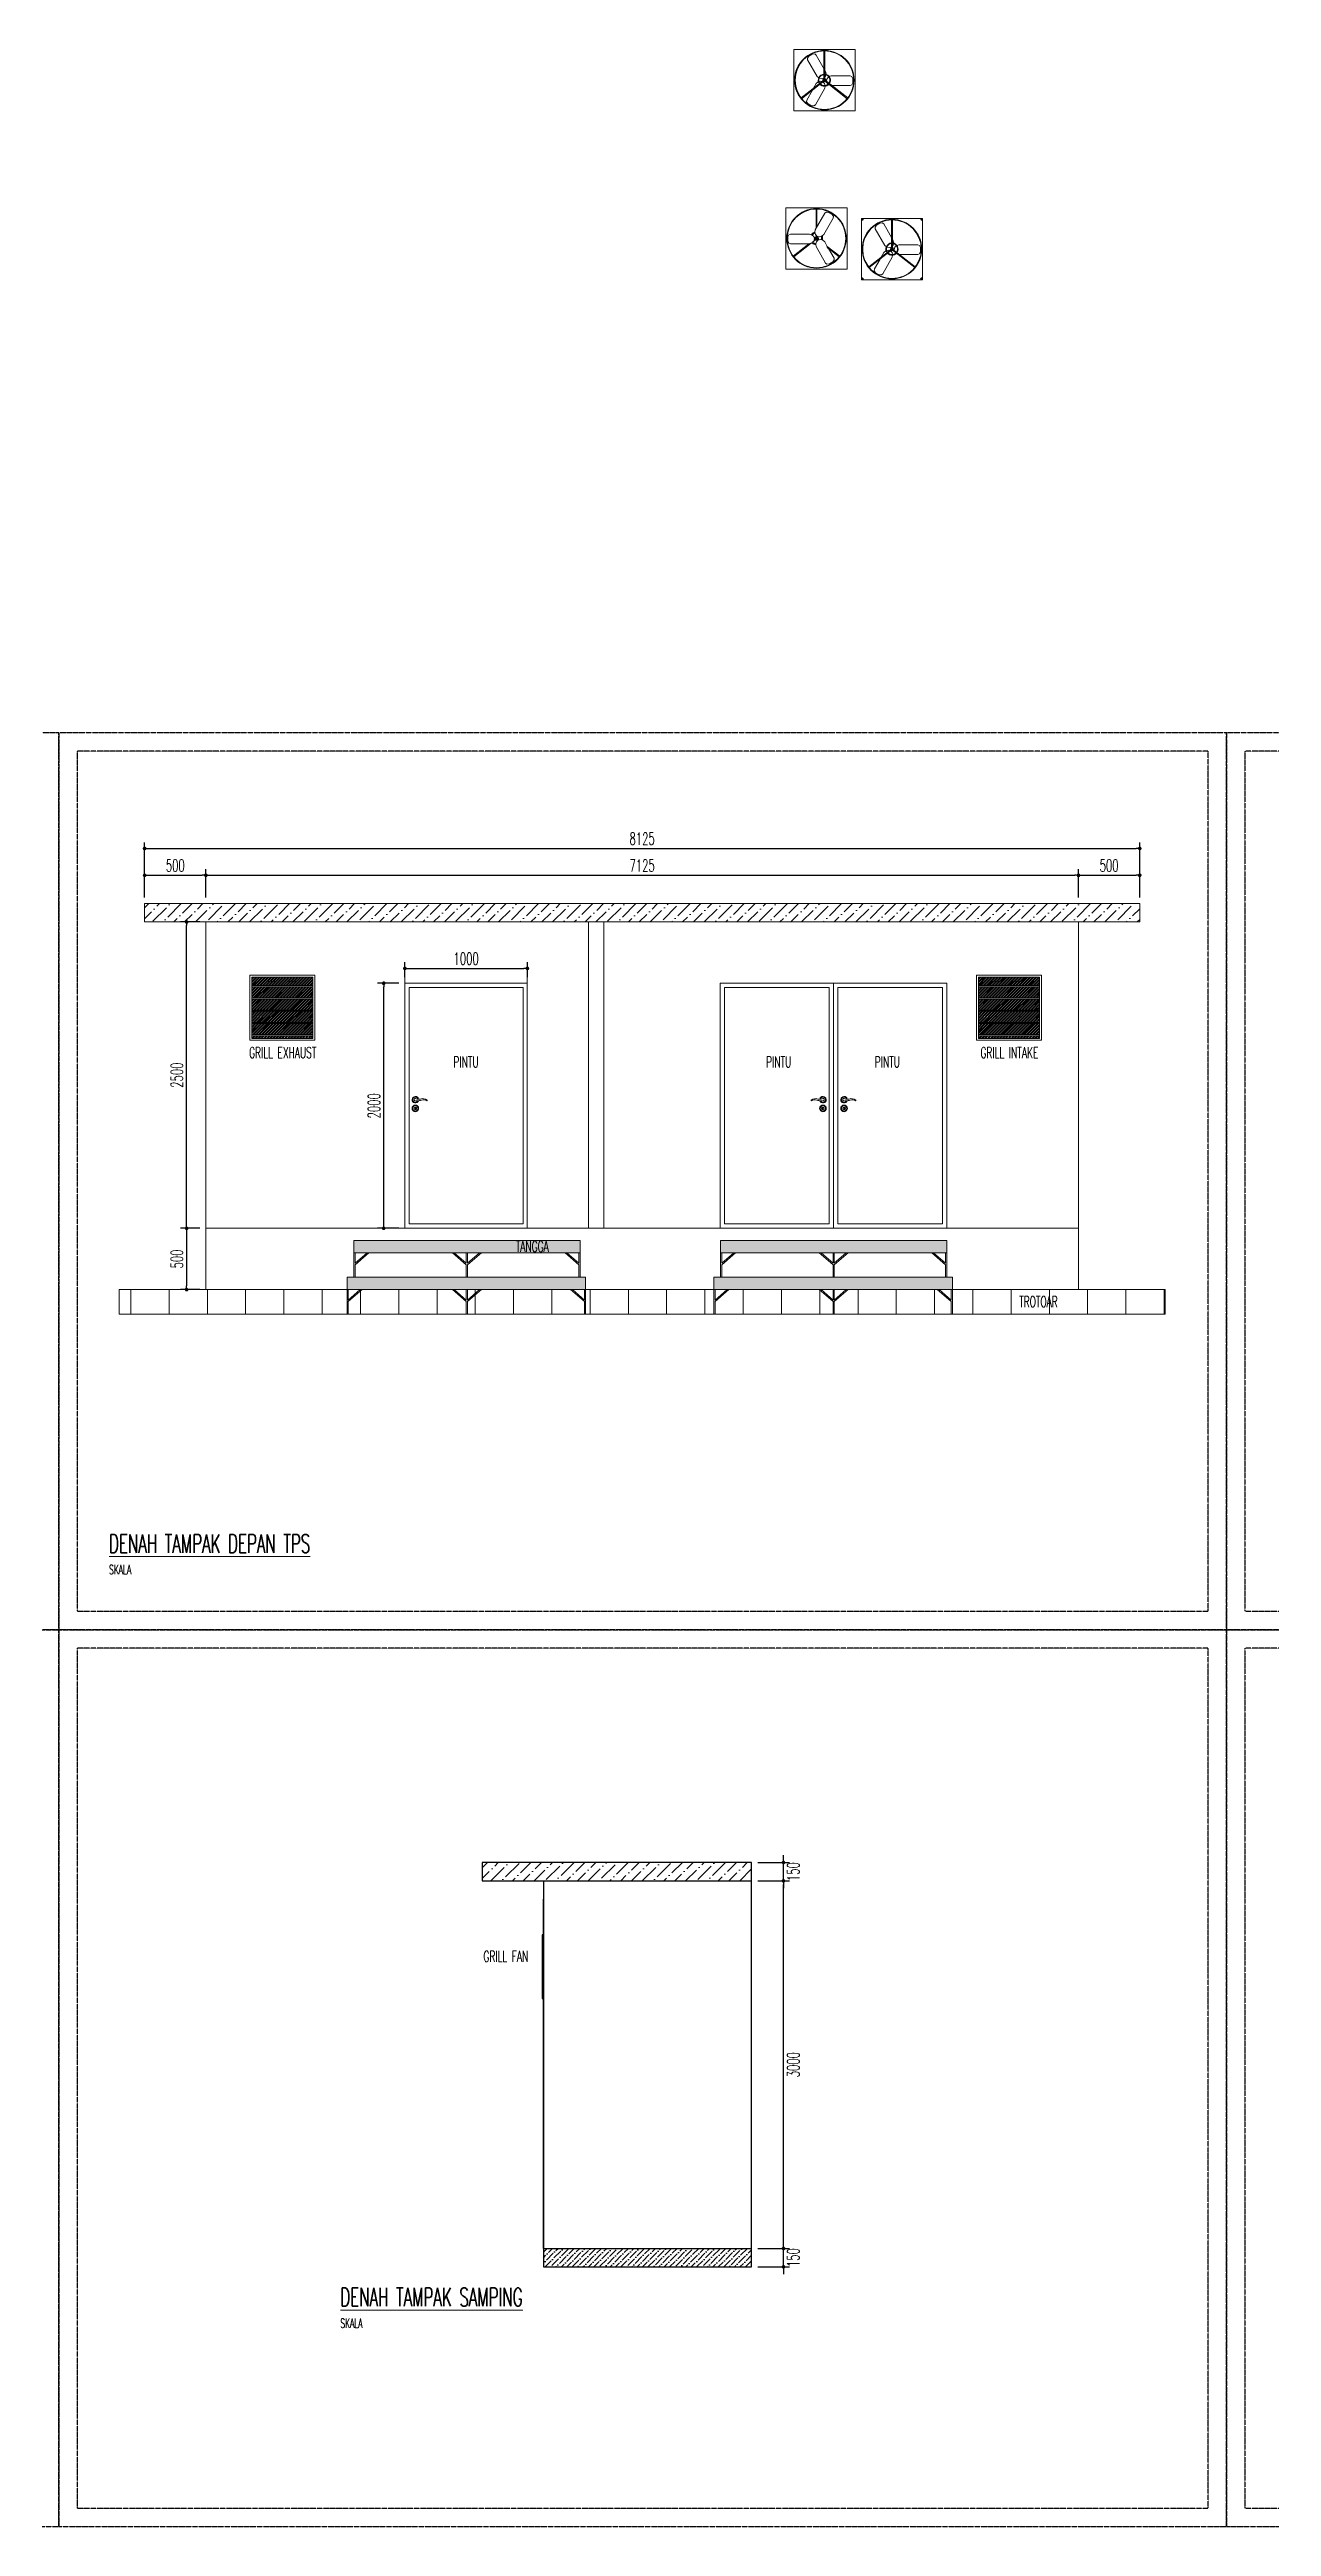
# Model space of a CAD drawing. Header units: millimetres. Extents: x -3140 to 122882, y -13467 to 35950.
# Drawn here: x 66973 to 76951, y 15735 to 35950 of the extents above; entities that cross this region are included whole.
import ezdxf

# ---------------------------------------------------------------- set-up
doc = ezdxf.new("R2010")
doc.units = ezdxf.units.MM
doc.header["$MEASUREMENT"] = 0
doc.linetypes.add('DASHDOT', pattern=[1, 0.5, -0.25, 0, -0.25])
for name, color, linetype, lineweight in [('C NOTASI', 3, 'Continuous', 5), ('inst ME', 7, 'Continuous', 13), ('J', 1, 'Continuous', 13)]:
    doc.layers.add(name, color=color, linetype=linetype, lineweight=lineweight)
doc.styles.add('300', font='rs.shx', dxfattribs={"width": 0.6, "height": 100})
doc.dimstyles.new('300', dxfattribs={"dimtxt": 50, "dimasz": 30, "dimexe": 50, "dimexo": 50, "dimgap": 30, "dimtad": 2, "dimdec": 0, "dimzin": 0, "dimtxsty": '300', "dimblk": 'DOT', "dimcen": 0.2, "dimclrd": 1, "dimclre": 1, "dimclrt": 3, "dimadec": 0, "dimazin": 0, "dimtfac": 1, "dimtdec": 0, "dimtix": 1, "dimtmove": 0, "dimatfit": 3, "dimfxl": 1, "dimtolj": 1, "dimtzin": 0, "dimarcsym": 0})
pattern_1 = [(45, (65762.111, -52945.079), (-12.0529565, 12.0529565), []), (45, (65770.146, -52945.079), (-12.0529565, 12.0529565), [])]
pattern_2 = [(45, (59829.175, -52945.079), (-12.0529565, 12.0529565), []), (45, (59837.21, -52945.079), (-12.0529565, 12.0529565), [])]

# ---------------------------------------------------------------- blocks, each defined once
blk = doc.blocks.new('Handle-01')
for centre, radius, start, end in [((-67, -55), 64.6, 70.65, 128.4783), ((-31, 66), 62.1, 256.7903, 291.8405), ((0, 0), 30, 198.0295, 169.9627), ((0, 0), 24, 204.5428, 168.2661), ((0, 0), 12, 259.2556, 132.4302), ((-105, -7), 3.6, 119.1006, 286.7307), ((-70, -64), 62.5, 75.7735, 122.6095), ((-12, 119), 130, 250.5926, 267.9682), ((63, 665), 680, 263.3155, 264.7224)]:
    blk.add_arc(centre, radius, start, end)
blk = doc.blocks.new('_Dot')
at = {"color": 0, "lineweight": -2}
blk.add_line((-0.5, 0), (-1, 0), dxfattribs=at)
at = {"color": 0, "const_width": 0.5}
blk.add_lwpolyline([(-0.25, 0, 1), (0.25, 0, 1)], format="xyb", close=True, dxfattribs=at)
blk = doc.blocks.new('*D66')
at = {"color": 1, "lineweight": -2, "transparency": 16777216}
for p, q in [((69875, 28380), (69875, 28501)), ((69905, 28451), (70845, 28451)), ((70875, 28380), (70875, 28501))]:
    blk.add_line(p, q, dxfattribs=at)
at = {"layer": 'Defpoints', "color": 0, "transparency": 16777216}
for p in [(69875, 28330), (70875, 28451), (70875, 28330)]:
    blk.add_point(p, dxfattribs=at)
at = {"color": 1, "lineweight": -2, "transparency": 16777216, "xscale": 30, "yscale": 30, "zscale": 30, "rotation": 180}
blk.add_blockref('_Dot', (69875, 28451), dxfattribs=at)
at = {"color": 1, "lineweight": -2, "transparency": 16777216, "xscale": 30, "yscale": 30, "zscale": 30}
blk.add_blockref('_Dot', (70875, 28451), dxfattribs=at)
at = {"color": 3, "transparency": 16777216, "insert": (70375, 28531), "char_height": 100, "attachment_point": 5, "style": '300'}
blk.add_mtext('\\A1;1000', dxfattribs=at)
blk = doc.blocks.new('*D67')
at = {"color": 1, "lineweight": -2, "transparency": 16777216}
for p, q in [((69825, 28330), (69652, 28330)), ((69702, 26360), (69702, 28300)), ((69825, 26330), (69652, 26330))]:
    blk.add_line(p, q, dxfattribs=at)
at = {"layer": 'Defpoints', "color": 0, "transparency": 16777216}
for p in [(69702, 28330), (69875, 28330), (69875, 26330)]:
    blk.add_point(p, dxfattribs=at)
at = {"color": 1, "lineweight": -2, "transparency": 16777216, "xscale": 30, "yscale": 30, "zscale": 30}
for p, rotation in [((69702, 28330), 90), ((69702, 26330), 270)]:
    blk.add_blockref('_Dot', p, dxfattribs=dict(at, rotation=rotation))
at = {"color": 3, "transparency": 16777216, "insert": (69622, 27330), "char_height": 100, "attachment_point": 5, "rotation": 90, "style": '300'}
blk.add_mtext('\\A1;2000', dxfattribs=at)
blk = doc.blocks.new('*D61')
at = {"color": 1, "lineweight": -2, "transparency": 16777216}
for p, q in [((68200, 26330), (68043, 26330)), ((68093, 26300), (68093, 25860)), ((68200, 25830), (68043, 25830))]:
    blk.add_line(p, q, dxfattribs=at)
at = {"layer": 'Defpoints', "color": 0, "transparency": 16777216}
for p in [(68250, 26330), (68093, 25830), (68250, 25830)]:
    blk.add_point(p, dxfattribs=at)
at = {"color": 1, "lineweight": -2, "transparency": 16777216, "xscale": 30, "yscale": 30, "zscale": 30}
for p, rotation in [((68093, 26330), 90), ((68093, 25830), 270)]:
    blk.add_blockref('_Dot', p, dxfattribs=dict(at, rotation=rotation))
at = {"color": 3, "transparency": 16777216, "insert": (68013, 26080), "char_height": 100, "attachment_point": 5, "rotation": 90, "style": '300'}
blk.add_mtext('\\A1;500', dxfattribs=at)
blk = doc.blocks.new('*D62')
at = {"color": 1, "lineweight": -2, "transparency": 16777216}
for p, q in [((68200, 28830), (68043, 28830)), ((68093, 26360), (68093, 28800)), ((68200, 26330), (68043, 26330))]:
    blk.add_line(p, q, dxfattribs=at)
at = {"layer": 'Defpoints', "color": 0, "transparency": 16777216}
for p in [(68093, 28830), (68250, 28830), (68250, 26330)]:
    blk.add_point(p, dxfattribs=at)
at = {"color": 1, "lineweight": -2, "transparency": 16777216, "xscale": 30, "yscale": 30, "zscale": 30}
for p, rotation in [((68093, 28830), 90), ((68093, 26330), 270)]:
    blk.add_blockref('_Dot', p, dxfattribs=dict(at, rotation=rotation))
at = {"color": 3, "transparency": 16777216, "insert": (68013, 27580), "char_height": 100, "attachment_point": 5, "rotation": 90, "style": '300'}
blk.add_mtext('\\A1;2500', dxfattribs=at)
blk = doc.blocks.new('*D117')
at = {"color": 1, "lineweight": -2, "transparency": 16777216}
for p, q in [((72756, 21004), (73016, 21004)), ((72966, 18034), (72966, 20974)), ((72756, 18004), (73016, 18004))]:
    blk.add_line(p, q, dxfattribs=at)
at = {"layer": 'Defpoints', "color": 0, "transparency": 16777216}
for p in [(72706, 21004), (72966, 21004), (72706, 18004)]:
    blk.add_point(p, dxfattribs=at)
at = {"color": 1, "lineweight": -2, "transparency": 16777216, "xscale": 30, "yscale": 30, "zscale": 30}
for p, rotation in [((72966, 21004), 90), ((72966, 18004), 270)]:
    blk.add_blockref('_Dot', p, dxfattribs=dict(at, rotation=rotation))
at = {"color": 3, "transparency": 16777216, "insert": (73046, 19504), "char_height": 100, "attachment_point": 5, "rotation": 90, "style": '300'}
blk.add_mtext('\\A1;3000', dxfattribs=at)
blk = doc.blocks.new('*D115')
at = {"color": 1, "lineweight": -2, "transparency": 16777216}
for p, q in [((72756, 21154), (73016, 21154)), ((72966, 21184), (72966, 21214)), ((72966, 21004), (72966, 21154)), ((72756, 21004), (73016, 21004)), ((72966, 20974), (72966, 20944))]:
    blk.add_line(p, q, dxfattribs=at)
at = {"layer": 'Defpoints', "color": 0, "transparency": 16777216}
for p in [(72706, 21154), (72966, 21154), (72706, 21004)]:
    blk.add_point(p, dxfattribs=at)
at = {"color": 1, "lineweight": -2, "transparency": 16777216, "xscale": 30, "yscale": 30, "zscale": 30}
for p, rotation in [((72966, 21154), 270), ((72966, 21004), 90)]:
    blk.add_blockref('_Dot', p, dxfattribs=dict(at, rotation=rotation))
at = {"color": 3, "transparency": 16777216, "insert": (73046, 21079), "char_height": 100, "attachment_point": 5, "rotation": 90, "style": '300'}
blk.add_mtext('\\A1;150', dxfattribs=at)
blk = doc.blocks.new('*D118')
at = {"color": 1, "lineweight": -2, "transparency": 16777216}
for p, q in [((72756, 18004), (73016, 18004)), ((72966, 18034), (72966, 18064)), ((72966, 17854), (72966, 18004)), ((72756, 17854), (73016, 17854)), ((72966, 17824), (72966, 17794))]:
    blk.add_line(p, q, dxfattribs=at)
at = {"layer": 'Defpoints', "color": 0, "transparency": 16777216}
for p in [(72706, 18004), (72966, 18004), (72706, 17854)]:
    blk.add_point(p, dxfattribs=at)
at = {"color": 1, "lineweight": -2, "transparency": 16777216, "xscale": 30, "yscale": 30, "zscale": 30}
for p, rotation in [((72966, 18004), 270), ((72966, 17854), 90)]:
    blk.add_blockref('_Dot', p, dxfattribs=dict(at, rotation=rotation))
at = {"color": 3, "transparency": 16777216, "insert": (73046, 17929), "char_height": 100, "attachment_point": 5, "rotation": 90, "style": '300'}
blk.add_mtext('\\A1;150', dxfattribs=at)
blk = doc.blocks.new('_ArchTick')
at = {"color": 0, "linetype": 'ByBlock', "const_width": 0.15}
blk.add_lwpolyline([(-0.5, -0.5), (0.5, 0.5)], dxfattribs=at)
blk = doc.blocks.new('*D132')
at = {"color": 1, "lineweight": -2, "transparency": 16777216}
for p, q in [((67750, 29030), (67750, 29480)), ((67780, 29430), (75845, 29430)), ((75875, 29030), (75875, 29480))]:
    blk.add_line(p, q, dxfattribs=at)
at = {"layer": 'Defpoints', "color": 0, "transparency": 16777216}
for p in [(75875, 29430), (67750, 28980), (75875, 28980), (117251, 28229), (116251, 28030), (117251, 28030)]:
    blk.add_point(p, dxfattribs=at)
at = {"layer": 'inst ME', "color": 1, "lineweight": -2, "transparency": 16777216}
for p, q in [((116251, 28080), (116251, 28279)), ((116251, 28229), (117251, 28229)), ((117251, 28080), (117251, 28279))]:
    blk.add_line(p, q, dxfattribs=at)
at = {"color": 1, "lineweight": -2, "transparency": 16777216, "xscale": 30, "yscale": 30, "zscale": 30, "rotation": 180}
blk.add_blockref('_Dot', (67750, 29430), dxfattribs=at)
at = {"color": 1, "lineweight": -2, "transparency": 16777216, "xscale": 30, "yscale": 30, "zscale": 30}
blk.add_blockref('_Dot', (75875, 29430), dxfattribs=at)
at = {"layer": 'inst ME', "color": 1, "lineweight": -2, "transparency": 16777216, "xscale": 60, "yscale": 60, "zscale": 60, "rotation": 180}
blk.add_blockref('_ArchTick', (116251, 28229), dxfattribs=at)
at = {"layer": 'inst ME', "color": 1, "lineweight": -2, "transparency": 16777216, "xscale": 60, "yscale": 60, "zscale": 60}
blk.add_blockref('_ArchTick', (117251, 28229), dxfattribs=at)
at = {"color": 3, "transparency": 16777216, "insert": (71812, 29510), "char_height": 100, "attachment_point": 5, "style": '300'}
blk.add_mtext('\\A1;8125', dxfattribs=at)
at = {"layer": 'inst ME', "color": 3, "transparency": 16777216, "insert": (116751, 28329), "char_height": 100, "attachment_point": 5, "style": '300'}
blk.add_mtext('\\A1;1000', dxfattribs=at)
blk = doc.blocks.new('*D133')
at = {"color": 1, "lineweight": -2, "transparency": 16777216}
for p, q in [((67750, 29030), (67750, 29261)), ((67780, 29211), (68220, 29211)), ((68250, 29030), (68250, 29261))]:
    blk.add_line(p, q, dxfattribs=at)
at = {"layer": 'Defpoints', "color": 0, "transparency": 16777216}
for p in [(68250, 29211), (67750, 28980), (68250, 28980), (114451, 28229), (114451, 28030), (115651, 28030)]:
    blk.add_point(p, dxfattribs=at)
at = {"layer": 'inst ME', "color": 1, "lineweight": -2, "transparency": 16777216}
for p, q in [((114451, 28080), (114451, 28279)), ((115651, 28229), (114451, 28229)), ((115651, 28080), (115651, 28279))]:
    blk.add_line(p, q, dxfattribs=at)
at = {"color": 1, "lineweight": -2, "transparency": 16777216, "xscale": 30, "yscale": 30, "zscale": 30, "rotation": 180}
blk.add_blockref('_Dot', (67750, 29211), dxfattribs=at)
at = {"color": 1, "lineweight": -2, "transparency": 16777216, "xscale": 30, "yscale": 30, "zscale": 30}
blk.add_blockref('_Dot', (68250, 29211), dxfattribs=at)
at = {"layer": 'inst ME', "color": 1, "lineweight": -2, "transparency": 16777216, "xscale": 60, "yscale": 60, "zscale": 60, "rotation": 180}
blk.add_blockref('_ArchTick', (114451, 28229), dxfattribs=at)
at = {"layer": 'inst ME', "color": 1, "lineweight": -2, "transparency": 16777216, "xscale": 60, "yscale": 60, "zscale": 60}
blk.add_blockref('_ArchTick', (115651, 28229), dxfattribs=at)
at = {"color": 3, "transparency": 16777216, "insert": (68000, 29291), "char_height": 100, "attachment_point": 5, "style": '300'}
blk.add_mtext('\\A1;500', dxfattribs=at)
at = {"layer": 'inst ME', "color": 3, "transparency": 16777216, "insert": (115051, 28329), "char_height": 100, "attachment_point": 5, "style": '300'}
blk.add_mtext('\\A1;1200', dxfattribs=at)
blk = doc.blocks.new('*D134')
at = {"color": 1, "lineweight": -2, "transparency": 16777216}
for p, q in [((68250, 29030), (68250, 29261)), ((68280, 29211), (75345, 29211)), ((75375, 29030), (75375, 29261)), ((113326, 28030), (112710, 28030)), ((112760, 28000), (112760, 26610)), ((113326, 26580), (112710, 26580))]:
    blk.add_line(p, q, dxfattribs=at)
at = {"layer": 'Defpoints', "color": 0, "transparency": 16777216}
for p in [(75375, 29211), (68250, 28980), (75375, 28980), (113376, 28030), (112760, 26580), (113376, 26580)]:
    blk.add_point(p, dxfattribs=at)
at = {"color": 1, "lineweight": -2, "transparency": 16777216, "xscale": 30, "yscale": 30, "zscale": 30}
for p, rotation in [((68250, 29211), 180), ((112760, 28030), 90), ((112760, 26580), 270)]:
    blk.add_blockref('_Dot', p, dxfattribs=dict(at, rotation=rotation))
blk.add_blockref('_Dot', (75375, 29211), dxfattribs=at)
at = {"color": 3, "transparency": 16777216, "insert": (71812, 29291), "char_height": 100, "attachment_point": 5, "style": '300'}
blk.add_mtext('\\A1;7125', dxfattribs=at)
at = {"color": 3, "transparency": 16777216, "insert": (112680, 27305), "char_height": 100, "attachment_point": 5, "rotation": 90, "style": '300'}
blk.add_mtext('\\A1;1450', dxfattribs=at)
blk = doc.blocks.new('*D135')
at = {"color": 1, "lineweight": -2, "transparency": 16777216}
for p, q in [((75375, 29030), (75375, 29261)), ((75405, 29211), (75845, 29211)), ((75875, 29030), (75875, 29261)), ((110376, 28205), (110376, 28296)), ((110406, 28246), (111346, 28246)), ((111376, 28205), (111376, 28296))]:
    blk.add_line(p, q, dxfattribs=at)
at = {"layer": 'Defpoints', "color": 0, "transparency": 16777216}
for p in [(75875, 29211), (75375, 28980), (75875, 28980), (110376, 28155), (111376, 28246), (111376, 28155)]:
    blk.add_point(p, dxfattribs=at)
at = {"color": 1, "lineweight": -2, "transparency": 16777216, "xscale": 30, "yscale": 30, "zscale": 30, "rotation": 180}
for p in [(75375, 29211), (110376, 28246)]:
    blk.add_blockref('_Dot', p, dxfattribs=at)
at = {"color": 1, "lineweight": -2, "transparency": 16777216, "xscale": 30, "yscale": 30, "zscale": 30}
for p in [(75875, 29211), (111376, 28246)]:
    blk.add_blockref('_Dot', p, dxfattribs=at)
at = {"color": 3, "transparency": 16777216, "char_height": 100, "attachment_point": 5, "style": '300'}
for s, insert in [('\\A1;500', (75625, 29291)), ('\\A1;1000', (110876, 28326))]:
    blk.add_mtext(s, dxfattribs=dict(at, insert=insert))

msp = doc.modelspace()

# ---------------------------------------------------------------- hatches: boundary and pattern name
h = msp.add_hatch()
h.set_pattern_fill('ANSI36', color=256, scale=250, angle=360)
h.paths.add_polyline_path([(72706, 18004.3), (71006, 18004.3), (71006, 17854.3), (72238.3, 17854.3), (72527.8, 17854.3), (72706, 17854.3)])
at = {"layer": 'C NOTASI', "ltscale": 0.15}
h = msp.add_hatch(dxfattribs=at)
h.set_pattern_fill('ANSI32', color=251, scale=45.454545, style=0)
h.set_pattern_definition([(45, (59845.175, -52945.079), (-12.0529565, 12.0529565), []), (45, (59853.21, -52945.079), (-12.0529565, 12.0529565), [])])
h.paths.add_polyline_path([(69124.7, 28380.2), (68624.5, 28380.2), (68624.5, 28310.9), (69124.7, 28310.9)])
h.paths.add_polyline_path([(69124.7, 28300.9), (68624.5, 28300.9), (68624.5, 28210.9), (69124.7, 28210.9)])
h = msp.add_hatch(dxfattribs=at)
h.set_pattern_fill('ANSI32', color=251, scale=45.454545, style=0)
h.set_pattern_definition([(45, (65778.111, -52945.079), (-12.0529565, 12.0529565), []), (45, (65786.146, -52945.079), (-12.0529565, 12.0529565), [])])
h.paths.add_polyline_path([(75057.6, 28380.2), (74557.4, 28380.2), (74557.4, 28310.9), (75057.6, 28310.9)])
h.paths.add_polyline_path([(75057.6, 28300.9), (74557.4, 28300.9), (74557.4, 28210.9), (75057.6, 28210.9)])
h = msp.add_hatch(dxfattribs=at)
h.set_pattern_fill('ANSI32', color=251, scale=45.454545, style=0)
h.set_pattern_definition(pattern_2)
h.paths.add_polyline_path([(69124.7, 28200.9), (68624.5, 28200.9), (68624.5, 28110.9), (69124.7, 28110.9)])
h.paths.add_polyline_path([(69124.7, 28101.9), (68624.5, 28100.9), (68624.5, 28010.9), (69124.7, 28011.9)])
h.paths.add_polyline_path([(69124.7, 28000.9), (68624.5, 28000.9), (68624.5, 27910.9), (69124.7, 27910.9)])
h = msp.add_hatch(dxfattribs=at)
h.set_pattern_fill('ANSI32', color=251, scale=45.454545, style=0)
h.set_pattern_definition(pattern_1)
h.paths.add_polyline_path([(75057.6, 28200.9), (74557.4, 28200.9), (74557.4, 28110.9), (75057.6, 28110.9)])
h.paths.add_polyline_path([(75057.6, 28101.9), (74557.4, 28100.9), (74557.4, 28010.9), (75057.6, 28011.9)])
h.paths.add_polyline_path([(75057.6, 28000.9), (74557.4, 28000.9), (74557.4, 27910.9), (75057.6, 27910.9)])
h = msp.add_hatch(dxfattribs=at)
h.set_pattern_fill('ANSI32', color=251, scale=45.454545, style=0)
h.set_pattern_definition(pattern_2)
h.paths.add_polyline_path([(69124.7, 27900.9), (68624.5, 27900.9), (68624.5, 27880.2), (69124.7, 27880.2)])
h = msp.add_hatch(dxfattribs=at)
h.set_pattern_fill('ANSI32', color=251, scale=45.454545, style=0)
h.set_pattern_definition(pattern_1)
h.paths.add_polyline_path([(75057.6, 27900.9), (74557.4, 27900.9), (74557.4, 27880.2), (75057.6, 27880.2)])
at = {"layer": 'inst ME'}
h = msp.add_hatch(dxfattribs=at)
h.set_pattern_fill('ANSI36', color=4, scale=500)
h.set_pattern_definition([(45, (65762.11, -52945.08), (33.14563, 121.53398), [156.25, -31.25, 0, -31.25])])
h.paths.add_polyline_path([(75874.5, 28980.2), (67749.5, 28980.2), (67749.5, 28830.2), (68249.5, 28830.2), (75874.5, 28830.2)])
h = msp.add_hatch(color=32, dxfattribs=at)
h.dxf.hatch_style = 1
h.paths.add_polyline_path([(71305.5, 26230.2), (70458.1, 26230.2), (69458.2, 26230.2), (69458.2, 26130.2), (71305.5, 26130.2)])
h.paths.add_polyline_path([(71350.5, 25930.2), (71250.5, 25930.2), (70403.1, 25930.2), (69403.2, 25930.2), (69403.2, 25830.2), (71250.5, 25830.2), (71350.5, 25830.2)])
h = msp.add_hatch(color=32, dxfattribs=at)
h.dxf.hatch_style = 1
h.paths.add_polyline_path([(74300.1, 26230.2), (73452.6, 26230.2), (72452.8, 26230.2), (72452.8, 26130.2), (74300.1, 26130.2)])
h.paths.add_polyline_path([(74345.1, 25930.2), (74245.1, 25930.2), (73397.6, 25930.2), (72397.8, 25930.2), (72397.8, 25830.2), (74245.1, 25830.2), (74345.1, 25830.2)])
at = {"layer": 'inst ME', "true_color": 0xf8991e}
h = msp.add_hatch(dxfattribs=at)
h.set_pattern_fill('ANSI31', color=30, scale=2500, angle=45)
h.set_pattern_definition([(90, (65762.1, -52945.08), (-312.5, 0), [])])
h.paths.add_polyline_path([(76082.7, 25830.2), (67541.4, 25830.2), (67541.4, 25630.2), (76082.7, 25630.2)])
at = {"layer": 'inst ME'}
h = msp.add_hatch(dxfattribs=at)
h.set_pattern_fill('ANSI36', color=4, scale=500)
h.set_pattern_definition([(45, (11299.81, 0), (33.14563, 121.53398), [156.25, -31.25, 0, -31.25])])
h.paths.add_polyline_path([(72706, 21154.3), (71006, 21154.3), (70507.1, 21154.3), (70506, 21004.3), (71006, 21004.3), (72706, 21004.3)])

# ---------------------------------------------------------------- linework, layer by layer
for points in [[(73174, 34364.9), (73191, 34369.1)], [(73195.6, 34438.8), (73200.3, 34436.4)], [(73200.7, 34373.6), (73204.3, 34377.3)], [(73216.7, 34398.6), (73213.2, 34386.6)], [(73224.1, 34452.4), (73222.8, 34457.4)], [(73239.5, 34427.7), (73232.3, 34435.3)], [(73255.9, 34398), (73247.7, 34395.2)], [(73277.3, 34426.3), (73281.7, 34429.1)], [(73284.2, 34396.2), (73279.2, 34397.6)], [(73609.8, 34563.7), (73606.4, 34563.7)], [(73609.8, 34563.7), (73606.4, 34563.7)], [(73609.8, 34561.7), (73606.4, 34561.7)], [(73609.8, 34561.7), (73606.4, 34561.7)], [(73609.8, 34563.7), (73609.8, 34567.2)], [(73609.8, 34563.7), (73609.8, 34567.2)], [(73609.8, 34561.7), (73609.8, 34558.3)], [(73609.8, 34561.7), (73609.8, 34558.3)], [(73611.8, 34563.7), (73611.8, 34567.2)], [(73611.8, 34563.7), (73611.8, 34567.2)], [(73611.8, 34563.7), (73615.3, 34563.7)], [(73611.8, 34563.7), (73615.3, 34563.7)], [(73611.8, 34561.7), (73611.8, 34558.3)], [(73611.8, 34561.7), (73611.8, 34558.3)], [(73611.8, 34561.7), (73615.3, 34561.7)], [(73611.8, 34561.7), (73615.3, 34561.7)], [(74092.3, 34563.7), (74088.9, 34563.7)], [(74092.3, 34563.7), (74088.9, 34563.7)], [(74092.3, 34561.7), (74088.9, 34561.7)], [(74092.3, 34561.7), (74088.9, 34561.7)], [(74092.3, 34563.7), (74092.3, 34567.2)], [(74092.3, 34563.7), (74092.3, 34567.2)], [(74092.3, 34561.7), (74092.3, 34558.3)], [(74092.3, 34561.7), (74092.3, 34558.3)], [(74094.3, 34563.7), (74094.3, 34567.2)], [(74094.3, 34563.7), (74094.3, 34567.2)], [(74094.3, 34563.7), (74097.8, 34563.7)], [(74094.3, 34563.7), (74097.8, 34563.7)], [(74094.3, 34561.7), (74097.8, 34561.7)], [(74094.3, 34561.7), (74097.8, 34561.7)], [(74094.3, 34561.7), (74094.3, 34558.3)], [(74094.3, 34561.7), (74094.3, 34558.3)], [(73230.5, 34359.4), (73230.2, 34364.7)], [(73333.6, 34327.4), (73324.2, 34344)], [(73609.8, 34081.4), (73606.4, 34081.4)], [(73609.8, 34081.4), (73606.4, 34081.4)], [(73609.8, 34079.4), (73606.4, 34079.4)], [(73609.8, 34079.4), (73606.4, 34079.4)], [(73609.8, 34081.4), (73609.8, 34084.9)], [(73609.8, 34081.4), (73609.8, 34084.9)], [(73609.8, 34079.4), (73609.8, 34075.9)], [(73609.8, 34079.4), (73609.8, 34075.9)], [(73611.8, 34081.4), (73611.8, 34084.9)], [(73611.8, 34081.4), (73611.8, 34084.9)], [(73611.8, 34081.4), (73615.3, 34081.4)], [(73611.8, 34081.4), (73615.3, 34081.4)], [(73611.8, 34079.4), (73611.8, 34075.9)], [(73611.8, 34079.4), (73611.8, 34075.9)], [(73611.8, 34079.4), (73615.3, 34079.4)], [(73611.8, 34079.4), (73615.3, 34079.4)], [(74092.3, 34081.4), (74088.9, 34081.4)], [(74092.3, 34081.4), (74088.9, 34081.4)], [(74092.3, 34079.4), (74088.9, 34079.4)], [(74092.3, 34079.4), (74088.9, 34079.4)], [(74092.3, 34081.4), (74092.3, 34084.9)], [(74092.3, 34081.4), (74092.3, 34084.9)], [(74092.3, 34079.4), (74092.3, 34075.9)], [(74092.3, 34079.4), (74092.3, 34075.9)], [(74094.3, 34081.4), (74094.3, 34084.9)], [(74094.3, 34081.4), (74094.3, 34084.9)], [(74094.3, 34081.4), (74097.8, 34081.4)], [(74094.3, 34081.4), (74097.8, 34081.4)], [(74094.3, 34079.4), (74097.8, 34079.4)], [(74094.3, 34079.4), (74097.8, 34079.4)], [(74094.3, 34079.4), (74094.3, 34075.9)], [(74094.3, 34079.4), (74094.3, 34075.9)], [(71006, 18004.3), (72706, 18004.3), (72706, 21154.3), (71006, 21154.3), (70507.1, 21154.3), (70506, 21004.3), (71006, 21004.3), (71006, 18004.3)], [(71006, 21004.3), (72706, 21004.3)], [(71006, 18004.3), (71006, 20854.3)], [(72706, 18004.3), (72706, 21004.3)], [(71006, 20554.3), (71006, 20564.3), (70996, 20564.3), (70996, 20044.3)], [(70996, 20044.3), (71006, 20044.3), (71006, 20554.3)], [(71006, 18504.3), (71006, 18004.3), (72706, 18004.3)], [(72706, 18004.3), (72706, 18504.3)], [(71006, 18004.3), (71006, 17854.3), (72238.3, 17854.3), (72527.8, 17854.3), (72706, 17854.3), (72706, 18004.3)]]:
    msp.add_lwpolyline(points)
at = {"linetype": 'DASHDOT'}
for points in [[(57513.4, 23054.3), (67048.4, 23054.3), (67048.4, 30373.4), (57513.4, 30373.4)], [(67048.4, 23054.3), (76583.4, 23054.3), (76583.4, 30373.4), (67048.4, 30373.4)], [(76583.4, 23054.3), (86118.4, 23054.3), (86118.4, 30373.4), (76583.4, 30373.4)], [(67198.4, 23204.3), (76433.4, 23204.3), (76433.4, 30223.4), (67198.4, 30223.4)], [(76733.4, 23204.3), (85968.4, 23204.3), (85968.4, 30223.4), (76733.4, 30223.4)], [(57513.4, 15735.3), (67048.4, 15735.3), (67048.4, 23054.3), (57513.4, 23054.3)], [(67048.4, 15735.3), (76583.4, 15735.3), (76583.4, 23054.3), (67048.4, 23054.3)], [(76583.4, 15735.3), (86118.4, 15735.3), (86118.4, 23054.3), (76583.4, 23054.3)], [(67198.4, 15885.3), (76433.4, 15885.3), (76433.4, 22904.3), (67198.4, 22904.3)], [(76733.4, 15885.3), (85968.4, 15885.3), (85968.4, 22904.3), (76733.4, 22904.3)]]:
    msp.add_lwpolyline(points, close=True, dxfattribs=at)
for centre, radius in [((73235.9, 34409.1), 13.8), ((73610.8, 34562.7), 4.56), ((74093.3, 34562.7), 4.56), ((73610.8, 34080.4), 4.56), ((74093.3, 34080.4), 4.56)]:
    msp.add_circle(centre, radius)
for centre, radius, start, end in [((73235.9, 34409.1), 50, 105.18613, 143.59779), ((73235.9, 34409.1), 44.8, 105.22478, 142.57968), ((73235.9, 34409.1), 50, 225.25338, 263.78454), ((73235.9, 34409.1), 44.8, 225.29332, 262.74873), ((73235.9, 34409.1), 44.8, 345.11772, 22.51025), ((73235.9, 34409.1), 50, 345.04411, 23.52567), ((73610.8, 34562.7), 4.13, 104.00845, 165.99155), ((73610.8, 34562.7), 4.13, 194.00845, 255.99155), ((73610.8, 34562.7), 4.13, 14.00845, 75.99155), ((73610.8, 34562.7), 4.13, 284.00845, 345.99155), ((74093.3, 34562.7), 4.13, 104.00845, 165.99155), ((74093.3, 34562.7), 4.13, 194.00845, 255.99155), ((74093.3, 34562.7), 4.13, 14.00845, 75.99155), ((74093.3, 34562.7), 4.13, 284.00845, 345.99155), ((73610.8, 34080.4), 4.13, 104.00845, 165.99155), ((73610.8, 34080.4), 4.13, 194.00845, 255.99155), ((73610.8, 34080.4), 4.13, 14.00845, 75.99155), ((73610.8, 34080.4), 4.13, 284.00845, 345.99155), ((74093.3, 34080.4), 4.13, 104.00845, 165.99155), ((74093.3, 34080.4), 4.13, 194.00845, 255.99155), ((74093.3, 34080.4), 4.13, 14.00845, 75.99155), ((74093.3, 34080.4), 4.13, 284.00845, 345.99155)]:
    msp.add_arc(centre, radius, start, end)
at = {"layer": 'inst ME'}
for points in [[(73550.2, 35950.3), (73050.2, 35950.3), (73050.2, 35450.3), (73550.2, 35450.3)], [(72985.9, 34659.1), (73485.9, 34659.1), (73485.9, 34159.1), (72985.9, 34159.1)], [(74102.1, 34571.6), (73602.1, 34571.6), (73602.1, 34071.6), (74102.1, 34071.6)], [(69874.5, 28330.2), (70874.5, 28330.2), (70874.5, 26330.2), (69874.5, 26330.2)], [(72449.5, 28330.2), (73374.6, 28330.2), (73374.6, 26330.2), (72449.5, 26330.2)], [(73374.6, 26330.2), (74299.5, 26330.2), (74299.5, 28330.2), (73374.6, 28330.2)], [(69909.5, 28295.2), (70839.5, 28295.2), (70839.5, 26365.2), (69909.5, 26365.2)], [(72484.5, 28295.2), (73339.6, 28295.2), (73339.6, 26365.2), (72484.5, 26365.2)], [(73409.6, 26365.2), (74264.5, 26365.2), (74264.5, 28295.2), (73409.6, 28295.2)], [(76082.7, 25830.2), (76082.7, 25630.2), (67541.4, 25630.2), (67541.4, 25830.2)]]:
    msp.add_lwpolyline(points, close=True, dxfattribs=at)
for points in [[(73241.3, 35731.1), (73163.6, 35865.4), (73161.7, 35879.7), (73173, 35896), (73201.5, 35912.4), (73221.2, 35914.2), (73232.7, 35905.4), (73310.4, 35771.1), (73313.9, 35750.7), (73313.3, 35748.6)], [(73296.6, 35939.7), (73296.6, 35704.1)], [(73303.8, 35939.7), (73303.8, 35704.1)], [(73110.2, 35554.9), (73295.1, 35700.9)], [(73114.6, 35549.2), (73299.6, 35695.2)], [(73303, 35634.1), (73226.6, 35499), (73215.2, 35490.1), (73195.4, 35491.7), (73166.8, 35507.8), (73155.3, 35524), (73157.1, 35538.3), (73202.5, 35618.6)], [(73211.9, 35635.2), (73233.5, 35673.4), (73249.3, 35686.7), (73251.9, 35687.4)], [(73254.4, 35720.3), (73241.3, 35731.1)], [(73256.9, 35688.8), (73268.1, 35692), (73280.2, 35689.2)], [(73296.6, 35718.9), (73295.3, 35717.5), (73276.1, 35712.9), (73258.8, 35717.5)], [(73288.4, 35686.4), (73301.1, 35673.3), (73305.9, 35655.9)], [(73485.8, 35549.2), (73300.9, 35695.2)], [(73305.6, 35650.6), (73303, 35634.1)], [(73312, 35743.6), (73308.9, 35731.8), (73303.8, 35726.5)], [(73490.3, 35554.9), (73305.4, 35700.9)], [(73319.4, 35689.9), (73317.5, 35696), (73323.1, 35714.9), (73335.8, 35727.6)], [(73331.8, 35668.5), (73323.1, 35677.1), (73322.9, 35677.8)], [(73345.1, 35660.3), (73337, 35663.3), (73335.4, 35664.8)], [(73340.5, 35730), (73356.4, 35735.9)], [(73356.4, 35735.9), (73511.5, 35735.9), (73524.9, 35730.4), (73533.3, 35712.4), (73533.3, 35679.6), (73524.9, 35661.6), (73511.5, 35656.1), (73362.1, 35656.1)], [(73294.8, 34439.9), (73372.5, 34574.2), (73374.4, 34588.5), (73363.1, 34604.8), (73334.6, 34621.2), (73314.9, 34623), (73303.4, 34614.2), (73225.7, 34479.9), (73222.2, 34459.5), (73222.8, 34457.4)], [(73232.3, 34648.5), (73232.3, 34491.2)], [(73239.5, 34648.5), (73239.5, 34503.7)], [(73179.7, 34444.7), (73024.6, 34444.7), (73011.2, 34439.2), (73002.9, 34421.2), (73002.9, 34388.4), (73011.2, 34370.4), (73024.6, 34364.9), (73174, 34364.9)], [(73050.3, 34258), (73191, 34369.1)], [(73195.6, 34438.8), (73179.7, 34444.7)], [(73191, 34369.1), (73199.1, 34372.1), (73200.7, 34373.6)], [(73216.7, 34398.6), (73218.6, 34404.8), (73213, 34423.7), (73200.3, 34436.4)], [(73204.3, 34377.3), (73213, 34385.9), (73213.2, 34386.6)], [(73213.2, 34386.6), (73235.2, 34404)], [(73216.7, 34398.6), (73230.7, 34409.7)], [(73224.1, 34452.4), (73227.2, 34440.6), (73232.3, 34435.3)], [(73247.7, 34395.2), (73235, 34382.1), (73230.2, 34364.7)], [(73232.3, 34435.3), (73232.3, 34412.9)], [(73247.7, 34395.2), (73236.6, 34404)], [(73239.5, 34427.7), (73240.8, 34426.3), (73260, 34421.6), (73277.3, 34426.3)], [(73239.5, 34427.7), (73239.5, 34412.9)], [(73255.9, 34398), (73241, 34409.7)], [(73279.2, 34397.6), (73268, 34400.8), (73255.9, 34398)], [(73281.7, 34429.1), (73294.8, 34439.9)], [(73324.2, 34344), (73302.6, 34382.2), (73286.8, 34395.5), (73284.2, 34396.2)], [(73793.1, 34352.3), (73715.4, 34486.6), (73713.5, 34500.9), (73724.9, 34517.2), (73753.3, 34533.7), (73773, 34535.4), (73784.5, 34526.6), (73862.2, 34392.3), (73865.7, 34371.9), (73865.2, 34369.8)], [(73848.4, 34560.9), (73848.4, 34325.3)], [(73855.7, 34560.9), (73855.7, 34325.3)], [(73045.8, 34263.7), (73174, 34364.9)], [(73230.5, 34359.4), (73233.1, 34342.9)], [(73233.1, 34342.9), (73309.5, 34207.8), (73320.9, 34198.9), (73340.7, 34200.5), (73369.3, 34216.6), (73380.8, 34232.8), (73379, 34247.1), (73333.6, 34327.4)], [(73426, 34263.7), (73324.2, 34344)], [(73421.5, 34258), (73333.6, 34327.4)], [(73662, 34176.1), (73846.9, 34322.1)], [(73666.5, 34170.4), (73851.4, 34316.4)], [(73854.8, 34255.3), (73778.4, 34120.2), (73767, 34111.4), (73747.3, 34112.9), (73718.7, 34129.1), (73707.2, 34145.2), (73708.9, 34159.5), (73754.3, 34239.8)], [(73763.8, 34256.5), (73785.3, 34294.6), (73801.2, 34307.9), (73803.8, 34308.7)], [(73806.2, 34341.5), (73793.1, 34352.3)], [(73808.7, 34310), (73820, 34313.2), (73832.1, 34310.4)], [(73848.4, 34340.1), (73847.1, 34338.7), (73828, 34334.1), (73810.6, 34338.7)], [(73840.3, 34307.6), (73852.9, 34294.6), (73857.7, 34277.1)], [(74037.6, 34170.4), (73852.7, 34316.4)], [(73857.5, 34271.9), (73854.8, 34255.3)], [(73863.8, 34364.8), (73860.7, 34353), (73855.7, 34347.7)], [(74042.1, 34176.1), (73857.2, 34322.1)], [(73871.2, 34311.1), (73869.4, 34317.2), (73875, 34336.1), (73887.7, 34348.8)], [(73883.6, 34289.7), (73875, 34298.3), (73874.7, 34299)], [(73897, 34281.5), (73888.8, 34284.5), (73887.3, 34286.1)], [(73892.3, 34351.2), (73908.2, 34357.1)], [(73908.2, 34357.1), (74063.4, 34357.1), (74076.7, 34351.6), (74085.1, 34333.7), (74085.1, 34300.8), (74076.7, 34282.8), (74063.4, 34277.3), (73914, 34277.3)], [(75874.5, 28980.2), (67749.5, 28980.2)], [(68249.5, 28830.2), (67749.5, 28830.2), (67749.5, 28980.2), (68249.5, 28980.2)], [(75374.5, 28830.2), (75874.5, 28830.2), (75874.5, 28980.2), (75374.5, 28980.2)], [(75874.5, 28830.2), (67749.5, 28830.2)], [(68249.5, 28830.2), (68249.5, 25830.2)], [(71374.5, 28830.2), (71374.5, 26330.2)], [(71499.5, 28830.2), (71499.5, 26330.2)], [(75374.5, 28830.2), (75374.5, 25830.2)], [(75374.5, 28830.2), (75874.5, 28830.2)], [(68624.5, 28380.2), (68624.5, 27880.2)], [(69108.7, 28380.2), (68624.5, 28380.2)], [(69874.5, 28380.2), (69874.5, 26330.2)], [(70874.5, 28330.2), (69874.5, 28330.2)], [(70874.5, 28380.2), (70874.5, 26330.2)], [(74557.4, 28380.2), (74557.4, 27880.2)], [(75041.6, 28380.2), (74557.4, 28380.2)], [(75057.6, 28380.2), (75057.6, 27880.2)], [(69108.7, 27880.2), (68624.5, 27880.2)], [(75041.6, 27880.2), (74557.4, 27880.2)], [(75374.5, 26330.2), (68249.5, 26330.2)], [(69458.1, 26230.2), (70458.1, 26230.2), (71305.5, 26230.2), (71305.5, 26130.2), (69458.2, 26130.2), (69458.2, 26230.2)], [(69458.2, 26130.2), (69458.2, 25930.2)], [(69468.2, 26130.2), (69468.2, 26044.6)], [(69468.2, 26044.6), (69566, 26130.2)], [(69468.2, 26031.3), (69581.2, 26130.2)], [(70376.3, 26031.3), (70263.3, 26130.2)], [(70376.3, 26044.6), (70278.5, 26130.2)], [(70376.3, 26130.2), (70376.3, 26044.6)], [(70376.3, 26130.2), (70376.3, 26044.6)], [(70386.3, 26130.2), (70386.3, 26044.6)], [(70386.3, 26130.2), (70386.3, 26044.6)], [(70386.3, 26044.6), (70484.1, 26130.2)], [(70386.3, 26031.3), (70499.3, 26130.2)], [(71295.5, 26031.3), (71182.6, 26130.2)], [(71295.5, 26044.6), (71197.7, 26130.2)], [(71295.5, 26130.2), (71295.5, 26044.6)], [(71295.5, 26130.2), (71295.5, 26044.6)], [(71305.5, 26130.2), (71305.5, 25930.2)], [(71305.5, 26130.2), (71305.5, 25930.2)], [(72452.6, 26230.2), (73452.6, 26230.2), (74300.1, 26230.2), (74300.1, 26130.2), (72452.8, 26130.2), (72452.8, 26230.2)], [(72452.8, 26130.2), (72452.8, 25930.2)], [(72462.8, 26130.2), (72462.8, 26044.6)], [(72462.8, 26044.6), (72560.6, 26130.2)], [(72462.8, 26031.3), (72575.7, 26130.2)], [(73370.8, 26031.3), (73257.8, 26130.2)], [(73370.8, 26044.6), (73273, 26130.2)], [(73370.8, 26130.2), (73370.8, 26044.6)], [(73370.8, 26130.2), (73370.8, 26044.6)], [(73380.8, 26130.2), (73380.8, 26044.6)], [(73380.8, 26130.2), (73380.8, 26044.6)], [(73380.8, 26044.6), (73478.6, 26130.2)], [(73380.8, 26031.3), (73493.8, 26130.2)], [(74290.1, 26031.3), (74177.1, 26130.2)], [(74290.1, 26044.6), (74192.3, 26130.2)], [(74290.1, 26130.2), (74290.1, 26044.6)], [(74290.1, 26130.2), (74290.1, 26044.6)], [(74300.1, 26130.2), (74300.1, 25930.2)], [(74300.1, 26130.2), (74300.1, 25930.2)], [(69403.1, 25930.2), (70403.1, 25930.2), (71250.5, 25930.2)], [(71250.5, 25830.2), (69403.2, 25830.2), (69403.2, 25930.2)], [(69468.2, 25930.2), (69458.2, 25930.2)], [(69468.2, 26031.3), (69468.2, 25930.2)], [(70376.3, 26031.3), (70376.3, 25930.2)], [(70376.3, 26031.3), (70376.3, 25930.2)], [(70376.3, 25930.2), (70386.3, 25930.2)], [(70386.3, 25930.2), (70376.3, 25930.2)], [(70386.3, 26031.3), (70386.3, 25930.2)], [(70386.3, 26031.3), (70386.3, 25930.2)], [(71250.5, 25930.2), (71250.5, 25930.2), (71350.5, 25930.2), (71350.5, 25830.2), (71250.5, 25830.2)], [(71295.5, 26031.3), (71295.5, 25930.2)], [(71295.5, 26031.3), (71295.5, 25930.2)], [(71295.5, 25930.2), (71305.5, 25930.2)], [(71305.5, 25930.2), (71295.5, 25930.2)], [(72397.6, 25930.2), (73397.6, 25930.2), (74245.1, 25930.2)], [(74245.1, 25830.2), (72397.8, 25830.2), (72397.8, 25930.2)], [(72462.8, 25930.2), (72452.8, 25930.2)], [(72462.8, 26031.3), (72462.8, 25930.2)], [(73370.8, 26031.3), (73370.8, 25930.2)], [(73370.8, 26031.3), (73370.8, 25930.2)], [(73370.8, 25930.2), (73380.8, 25930.2)], [(73380.8, 25930.2), (73370.8, 25930.2)], [(73380.8, 26031.3), (73380.8, 25930.2)], [(73380.8, 26031.3), (73380.8, 25930.2)], [(74245.1, 25930.2), (74245.1, 25930.2), (74345.1, 25930.2), (74345.1, 25830.2), (74245.1, 25830.2)], [(74290.1, 26031.3), (74290.1, 25930.2)], [(74290.1, 26031.3), (74290.1, 25930.2)], [(74290.1, 25930.2), (74300.1, 25930.2)], [(74300.1, 25930.2), (74290.1, 25930.2)], [(75374.5, 25830.2), (68249.5, 25830.2)], [(69403.2, 25830.2), (69403.2, 25630.2)], [(69413.2, 25830.2), (69413.2, 25744.6)], [(69413.2, 25744.6), (69511, 25830.2)], [(69413.2, 25731.3), (69526.2, 25830.2)], [(69413.2, 25731.3), (69413.2, 25630.2)], [(70376.3, 25731.3), (70263.3, 25830.2)], [(70376.3, 25744.6), (70278.5, 25830.2)], [(70376.3, 25830.2), (70376.3, 25744.6)], [(70376.3, 25830.2), (70376.3, 25744.6)], [(70376.3, 25731.3), (70376.3, 25630.2)], [(70376.3, 25731.3), (70376.3, 25630.2)], [(70386.3, 25830.2), (70386.3, 25744.6)], [(70386.3, 25830.2), (70386.3, 25744.6)], [(70386.3, 25744.6), (70484.1, 25830.2)], [(70386.3, 25731.3), (70499.3, 25830.2)], [(70386.3, 25731.3), (70386.3, 25630.2)], [(70386.3, 25731.3), (70386.3, 25630.2)], [(71340.5, 25731.3), (71227.6, 25830.2)], [(71340.5, 25744.6), (71242.7, 25830.2)], [(71340.5, 25830.2), (71340.5, 25744.6)], [(71340.5, 25830.2), (71340.5, 25744.6)], [(71340.5, 25731.3), (71340.5, 25630.2)], [(71340.5, 25731.3), (71340.5, 25630.2)], [(71350.5, 25830.2), (71350.5, 25630.2)], [(71350.5, 25830.2), (71350.5, 25630.2)], [(72397.8, 25830.2), (72397.8, 25630.2)], [(72407.8, 25830.2), (72407.8, 25744.6)], [(72407.8, 25744.6), (72505.6, 25830.2)], [(72407.8, 25731.3), (72520.7, 25830.2)], [(72407.8, 25731.3), (72407.8, 25630.2)], [(73370.8, 25731.3), (73257.8, 25830.2)], [(73370.8, 25744.6), (73273, 25830.2)], [(73370.8, 25830.2), (73370.8, 25744.6)], [(73370.8, 25830.2), (73370.8, 25744.6)], [(73370.8, 25731.3), (73370.8, 25630.2)], [(73370.8, 25731.3), (73370.8, 25630.2)], [(73380.8, 25830.2), (73380.8, 25744.6)], [(73380.8, 25830.2), (73380.8, 25744.6)], [(73380.8, 25744.6), (73478.6, 25830.2)], [(73380.8, 25731.3), (73493.8, 25830.2)], [(73380.8, 25731.3), (73380.8, 25630.2)], [(73380.8, 25731.3), (73380.8, 25630.2)], [(74335.1, 25731.3), (74222.1, 25830.2)], [(74335.1, 25744.6), (74237.3, 25830.2)], [(74335.1, 25830.2), (74335.1, 25744.6)], [(74335.1, 25830.2), (74335.1, 25744.6)], [(74335.1, 25731.3), (74335.1, 25630.2)], [(74335.1, 25731.3), (74335.1, 25630.2)], [(74345.1, 25830.2), (74345.1, 25630.2)], [(74345.1, 25830.2), (74345.1, 25630.2)], [(69413.2, 25630.2), (69403.2, 25630.2)], [(70376.3, 25630.2), (70386.3, 25630.2)], [(70386.3, 25630.2), (70376.3, 25630.2)], [(71340.5, 25630.2), (71350.5, 25630.2)], [(71350.5, 25630.2), (71340.5, 25630.2)], [(72407.8, 25630.2), (72397.8, 25630.2)], [(73370.8, 25630.2), (73380.8, 25630.2)], [(73380.8, 25630.2), (73370.8, 25630.2)], [(74335.1, 25630.2), (74345.1, 25630.2)], [(74345.1, 25630.2), (74335.1, 25630.2)]]:
    msp.add_lwpolyline(points, dxfattribs=at)
at = {"layer": 'inst ME', "color": 3}
for points in [[(68609.5, 28395.2), (69139.7, 28395.2), (69139.7, 27865.2), (68609.5, 27865.2)], [(68624.5, 28380.2), (69124.7, 28380.2), (69124.7, 27880.2), (68624.5, 27880.2)], [(74542.4, 28395.2), (75072.6, 28395.2), (75072.6, 27865.2), (74542.4, 27865.2)], [(74557.4, 28380.2), (75057.6, 28380.2), (75057.6, 27880.2), (74557.4, 27880.2)]]:
    msp.add_lwpolyline(points, close=True, dxfattribs=at)
for points in [[(68624.5, 28310.9), (69124.7, 28310.9)], [(74557.4, 28310.9), (75057.6, 28310.9)], [(68624.5, 28300.9), (69124.7, 28300.9)], [(68624.5, 28210.9), (69124.7, 28210.9)], [(68624.5, 28200.9), (69124.7, 28200.9)], [(68624.5, 28110.9), (69124.7, 28110.9)], [(68624.5, 28100.9), (69124.7, 28100.9)], [(74557.4, 28300.9), (75057.6, 28300.9)], [(74557.4, 28210.9), (75057.6, 28210.9)], [(74557.4, 28200.9), (75057.6, 28200.9)], [(74557.4, 28110.9), (75057.6, 28110.9)], [(74557.4, 28100.9), (75057.6, 28100.9)], [(68624.5, 28010.9), (69124.7, 28010.9)], [(68624.5, 28000.9), (69124.7, 28000.9)], [(68624.5, 27910.9), (69124.7, 27910.9)], [(68624.5, 27900.9), (69124.7, 27900.9)], [(74557.4, 28010.9), (75057.6, 28010.9)], [(74557.4, 28000.9), (75057.6, 28000.9)], [(74557.4, 27910.9), (75057.6, 27910.9)], [(74557.4, 27900.9), (75057.6, 27900.9)]]:
    msp.add_lwpolyline(points, dxfattribs=at)
at = {"layer": 'inst ME'}
for centre, radius in [((73300.2, 35700.3), 242.9), ((73300.2, 35700.3), 239.3), ((73300.2, 35700.3), 5.19), ((73235.9, 34409.1), 242.9), ((73235.9, 34409.1), 239.3), ((73235.9, 34409.1), 5.19), ((73852.1, 34321.6), 242.9), ((73852.1, 34321.6), 239.3), ((73852.1, 34321.6), 5.19)]:
    msp.add_circle(centre, radius, dxfattribs=at)
for centre, radius, start, end in [((73300.2, 35700.3), 50, 94.15565, 214.13644), ((73300.2, 35700.3), 44.8, 94.63494, 213.65715), ((73300.2, 35700.3), 50, 222.44774, 317.55226), ((73300.2, 35700.3), 44.8, 222.92703, 317.07297), ((73300.2, 35700.3), 13.8, 105.24177, 203.05032), ((73300.2, 35700.3), 13.8, 233.53386, 306.46614), ((73300.2, 35700.3), 50, 325.86356, 85.84435), ((73300.2, 35700.3), 44.8, 326.34285, 85.36506), ((73300.2, 35700.3), 13.8, 336.94968, 74.75823), ((73235.9, 34409.1), 50, 105.18613, 143.59779), ((73235.9, 34409.1), 44.8, 105.22478, 142.57968), ((73235.9, 34409.1), 50, 225.25338, 263.78454), ((73235.9, 34409.1), 44.8, 225.29332, 262.74873), ((73235.9, 34409.1), 13.8, 105.24177, 203.05032), ((73235.9, 34409.1), 13.8, 233.53386, 306.46614), ((73235.9, 34409.1), 13.8, 336.94968, 74.75823), ((73235.9, 34409.1), 44.8, 345.11772, 22.51025), ((73235.9, 34409.1), 50, 345.04411, 23.52567), ((73852.1, 34321.6), 50, 94.15565, 214.13644), ((73852.1, 34321.6), 44.8, 94.63494, 213.65715), ((73852.1, 34321.6), 50, 325.86356, 85.84435), ((73852.1, 34321.6), 44.8, 326.34285, 85.36506), ((73852.1, 34321.6), 50, 222.44774, 317.55226), ((73852.1, 34321.6), 44.8, 222.92703, 317.07297), ((73852.1, 34321.6), 13.8, 105.24177, 203.05032), ((73852.1, 34321.6), 13.8, 233.53386, 306.46614), ((73852.1, 34321.6), 13.8, 336.94968, 74.75823)]:
    msp.add_arc(centre, radius, start, end, dxfattribs=at)
at = {"layer": 'J'}
for p, q in [((69960.5, 27301.3), (69960.5, 27316.2)), ((73288.6, 27301.3), (73288.6, 27316.2)), ((73460.6, 27301.3), (73460.6, 27316.2))]:
    msp.add_line(p, q, dxfattribs=at)
at = {"layer": 'J', "extrusion": (0, 0, -1)}
for centre in [(69960.5, 27308.7), (73460.6, 27308.7)]:
    msp.add_ellipse(centre, major_axis=(-19.1, 19.1), ratio=1, dxfattribs=at)
for centre, major_axis in [((69960.5, 27308.7), (15.3, 15.3)), ((69960.5, 27308.7), (7.64, 7.64)), ((73460.6, 27308.7), (15.3, 15.3)), ((73460.6, 27308.7), (7.64, 7.64))]:
    msp.add_ellipse(centre, major_axis=major_axis, ratio=1, start_param=1.5707963, end_param=7.8539816, dxfattribs=at)
at = {"layer": 'J'}
msp.add_ellipse((73288.6, 27308.7), major_axis=(19.1, 19.1), ratio=1, dxfattribs=at)
for major_axis in [(-15.3, 15.3), (-7.64, 7.64)]:
    msp.add_ellipse((73288.6, 27308.7), major_axis=major_axis, ratio=1, start_param=1.5707963, end_param=7.8539816, dxfattribs=at)

# ---------------------------------------------------------------- block references
at = {"layer": 'J', "extrusion": (0, 0, -1), "yscale": 0.8998638043971724, "zscale": -0.8998638043971724}
for p, xscale in [((-69960.5, 27379.6), 0.8998638043971724), ((-73288.6, 27379.6), -0.8998638043971724), ((-73460.6, 27379.6), 0.8998638043971724)]:
    msp.add_blockref('Handle-01', p, dxfattribs=dict(at, xscale=xscale))

# ---------------------------------------------------------------- texts
at = {"layer": 'C NOTASI', "color": 3, "char_height": 90, "attachment_point": 5, "style": '300'}
for s, insert, width in [('\\A1;{\\C256;GRILL EXHAUST}', (68877.8, 27763.9), 864.729), ('\\A1;PINTU', (70374.6, 27687.2), 569.052), ('\\A1;PINTU', (72927.6, 27687.2), 569.052), ('\\A1;PINTU', (73814.3, 27687.2), 569.052), ('\\A1;GRILL INTAKE', (74810.8, 27763.9), 864.729), ('\\A1;{\\C256;TANGGA}', (70915.2, 26181.7), 864.729), ('\\A1;{\\C256;TROTOAR}', (75048.1, 25731.3), 864.729), ('\\A1;GRILL FAN', (70699.2, 20387.8), 569.052)]:
    msp.add_mtext(s, dxfattribs=dict(at, insert=insert, width=width))
at = {"layer": 'inst ME', "color": 3, "char_height": 150, "width": 4192.106, "attachment_point": 5, "style": '300'}
for s, insert in [('\\A1;\\pxql;{\\LDENAH TAMPAK DEPAN TPS\\P\\H0.5x;\\lSKALA}', (69555.7, 23669.7)), ('\\A1;\\pxql;{\\LDENAH TAMPAK SAMPING\\P\\H0.5x;\\lSKALA}', (71444, 17519.3))]:
    msp.add_mtext(s, dxfattribs=dict(at, insert=insert))

# ---------------------------------------------------------------- dimensions: what is measured, and where the dimension line sits
for base, p1, p2, picture, middle in [((75874.5, 29429.7), (67749.5, 28980.2), (75874.5, 28980.2), '*D132', (71812, 29509.7)), ((68249.5, 29211.3), (67749.5, 28980.2), (68249.5, 28980.2), '*D133', (67999.5, 29291.3)), ((75374.5, 29211.3), (68249.5, 28980.2), (75374.5, 28980.2), '*D134', (71812, 29291.3)), ((75874.5, 29211.3), (75374.5, 28980.2), (75874.5, 28980.2), '*D135', (75624.5, 29291.3)), ((70874.5, 28450.6), (69874.5, 28330.2), (70874.5, 28330.2), '*D66', (70374.5, 28530.6))]:
    dim = msp.add_linear_dim(base=base, p1=p1, p2=p2, dimstyle='300')
    dim.commit()
    dim.dimension.update_dxf_attribs({"geometry": picture, "text_midpoint": middle})
for base, p1, p2, picture, middle in [((68093.1, 28830.2), (68249.5, 26330.2), (68249.5, 28830.2), '*D62', (68013.1, 27580.2)), ((69702.1, 28330.2), (69874.5, 26330.2), (69874.5, 28330.2), '*D67', (69622.1, 27330.2)), ((68093.1, 25830.2), (68249.5, 26330.2), (68249.5, 25830.2), '*D61', (68013.1, 26080.2)), ((72966.5, 21154.3), (72706, 21004.3), (72706, 21154.3), '*D115', (73046.5, 21079.3)), ((72966.5, 21004.3), (72706, 18004.3), (72706, 21004.3), '*D117', (73046.5, 19504.3)), ((72966.5, 18004.3), (72706, 17854.3), (72706, 18004.3), '*D118', (73046.5, 17929.3))]:
    dim = msp.add_linear_dim(base=base, p1=p1, p2=p2, angle=90, dimstyle='300')
    dim.commit()
    dim.dimension.update_dxf_attribs({"geometry": picture, "text_midpoint": middle})

doc.saveas('drawing.dxf')
